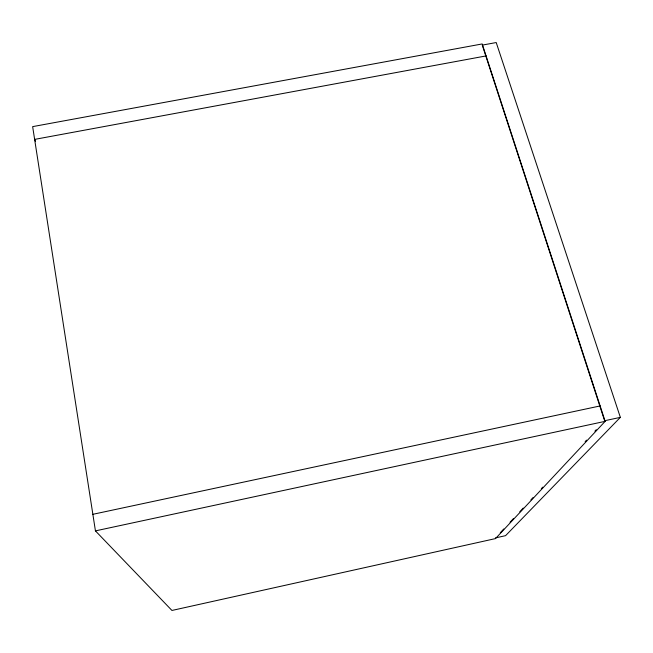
<?xml version="1.0" encoding="UTF-8"?>
<svg xmlns="http://www.w3.org/2000/svg" width="653" height="653" viewBox="0 0 653 653"><rect width="100%" height="100%" fill="white"/><g stroke="black" fill="none" stroke-linecap="round" stroke-linejoin="round"><path stroke-width="0.98" d="M500.304 532.693L503.781 528.963M510.042 522.245L513.519 518.515M519.772 511.797L523.249 508.058M530.905 499.855L532.987 497.61M541.337 488.656L542.725 487.162M585.153 441.64L586.541 440.146M594.891 431.192L596.279 429.698M605.151 421.34L495.488 538.594L171.943 610.457L95.436 530.881L32.65 126.625L482.183 43.947L605.151 421.34L95.436 530.881M620.35 417.365L604.621 420.744L482.273 45.106L496.215 42.543L620.35 417.365L505.577 535.664L495.431 537.917M92.857 514.311L600.131 405.937M486.085 55.921L34.633 139.391L35.45 141.252"/></g></svg>
